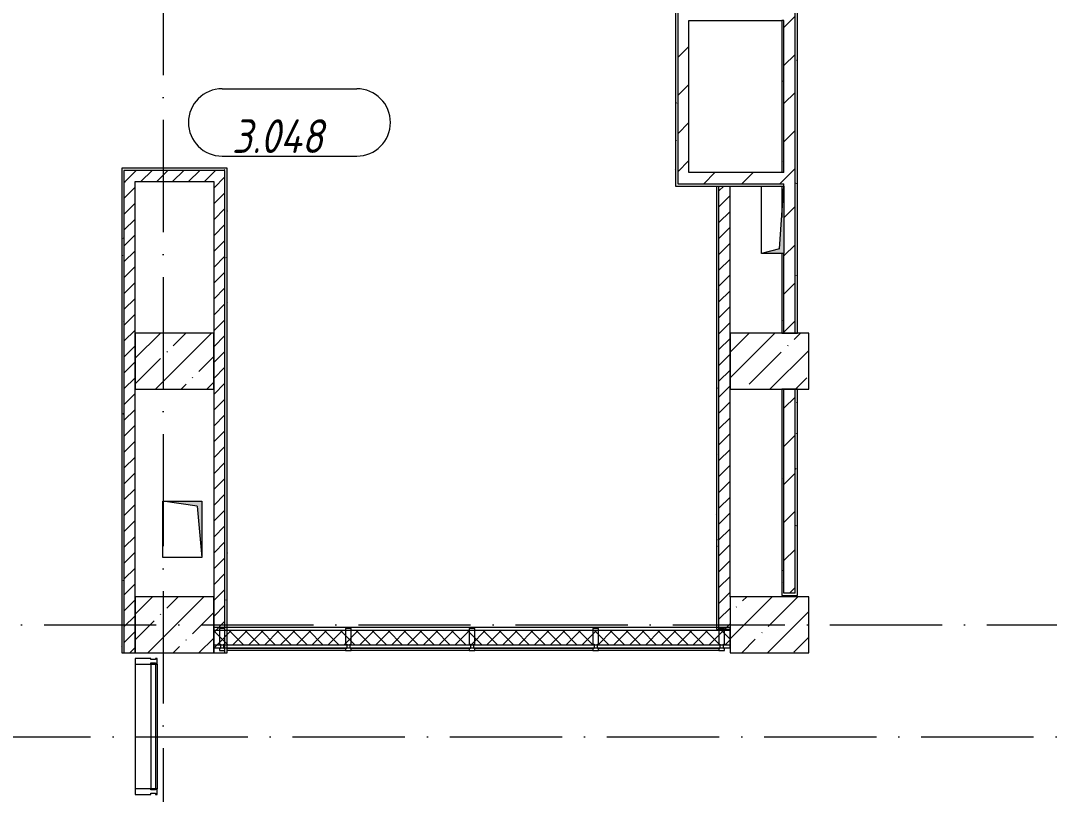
# Model space of a CAD drawing. Header units: millimetres. Extents: x -6467 to 106027, y -7090 to 195095.
# Drawn here: x 76588 to 85754, y 176682 to 183580 of the extents above; entities that cross this region are included whole.
import ezdxf

# ---------------------------------------------------------------- set-up
doc = ezdxf.new("R2010")
doc.units = ezdxf.units.MM
doc.linetypes.add('50_200_ШТРИХ_1Т_ш5_п1_п1_', pattern=[1400, 1000, -200, 0, -200])
for name, color, linetype, lineweight, true_color in [('A-AREA-IDEN-1', 7, 'Continuous', 9, 0xaaaaaa), ('I-WALL-1', 7, 'Continuous', 5, 0x787878), ('M-EQPM-1', 7, 'Continuous', 9, 0xaaaaaa), ('M-EQPM-2', 7, 'Continuous', 9, 0xe2e2e2), ('Оси-3', 7, '50_200_ШТРИХ_1Т_ш5_п1_п1_', 9, 0xaaaaaa)]:
    doc.layers.add(name, color=color, linetype=linetype, lineweight=lineweight, true_color=true_color)
for name, color, linetype, lineweight in [('A-FLOR', 7, 'Continuous', 9), ('A-GLAZ-CWMG', 7, 'Continuous', 9), ('A-GLAZ-CWMG-1', 7, 'Continuous', 20), ('A-WALL', 7, 'Continuous', 5), ('A-WALL-FNSH-1', 7, 'Continuous', 5), ('I-WALL', 7, 'Continuous', 5), ('S-COLS', 7, 'Continuous', 9), ('S-COLS-1', 7, 'Continuous', 5)]:
    doc.layers.add(name, color=color, linetype=linetype, lineweight=lineweight)
doc.styles.add('ISOCPEUR_I_1', font='isocpeui.ttf', dxfattribs={"width": 0.85, "height": 2.5})
pattern_1 = [(0, (109.45, 102614.03), (406.4, 101.6), [6.706, -298.094, 6.706, -298.094, -1625.6]), (0, (109.45, 102614.03), (406.4, 101.6), [-609.6, 6.706, -602.894, 6.706, -298.094, -711.2]), (0, (109.45, 102614.03), (406.4, 101.6), [-1524, 6.706, -196.494, 6.706, -501.294]), (120, (261.85, 102664.83), (-291.18818, 301.15272), [6.706, -298.094, 6.706, -298.094, -1625.6]), (120, (261.85, 102664.83), (-291.18818, 301.15272), [-609.6, 6.706, -602.894, 6.706, -298.094, -711.2]), (120, (261.85, 102664.83), (-291.18818, 301.15272), [-1524, 6.706, -196.494, 6.706, -501.294]), (240, (312.65, 102868.03), (-115.21182, -402.75272), [6.706, -298.094, 6.706, -298.094, -1625.6]), (240, (312.65, 102868.03), (-115.21182, -402.75272), [-609.6, 6.706, -602.894, 6.706, -298.094, -711.2]), (240, (312.65, 102868.03), (-115.21182, -402.75272), [-1524, 6.706, -196.494, 6.706, -501.294])]
pattern_2 = [(45, (109.45, 102614.03), (-169.70563, 169.70563), [])]
pattern_3 = [(45, (109.45, 102614.03), (-228.0985, 228.0985), []), (45, (337.55, 102614.03), (-228.0985, 228.0985), [403.225, -80.645, 6.706, -73.939])]
pattern_4 = [(45, (109.45, 102614.03), (-70.71068, 70.71068), [])]

# ---------------------------------------------------------------- blocks, each defined once
blk = doc.blocks.new('Прямоугольный импост - Импост структурный с накладкой - 180мм-26373333-АИ_План этажа Радиаторы_3')
at = {"layer": 'A-GLAZ-CWMG'}
for p, q in [((80526.7, 75368), (80526.7, 75376)), ((81577.8, 75368), (80526.7, 75368)), ((81577.8, 75351), (80526.7, 75351)), ((81577.8, 75376), (81577.8, 75368))]:
    blk.add_line(p, q, dxfattribs=at)
blk = doc.blocks.new('Прямоугольный импост - Импост структурный с накладкой - 180мм-20786475-АИ_План этажа Радиаторы_3')
at = {"layer": 'A-GLAZ-CWMG-1'}
for p, q in [((-25, 0), (-25, 17)), ((-25, 17), (25, 17)), ((-15, 0), (-25, 0)), ((-15, -40), (-15, 0)), ((25, 0), (15, 0)), ((15, 0), (15, -40)), ((25, 17), (25, 0)), ((-25, -180), (-25, -40)), ((-25, -40), (-15, -40)), ((15, -40), (25, -40)), ((25, -40), (25, -180)), ((25, -180), (-25, -180))]:
    blk.add_line(p, q, dxfattribs=at)
blk = doc.blocks.new('Прямоугольный импост - Импост структурный с накладкой - 180мм-26373505-АИ_План этажа Радиаторы_3')
at = {"layer": 'A-GLAZ-CWMG'}
for p, q in [((81627.8, 75368), (81627.8, 75376)), ((82699.8, 75368), (81627.8, 75368)), ((82699.8, 75351), (81627.8, 75351)), ((82699.8, 75376), (82699.8, 75368))]:
    blk.add_line(p, q, dxfattribs=at)
blk = doc.blocks.new('Прямоугольный импост - Импост структурный с накладкой - 180мм-26373375-АИ_План этажа Радиаторы_3')
at = {"layer": 'A-GLAZ-CWMG'}
for p, q in [((79424.8, 75368), (79424.8, 75376)), ((80476.7, 75368), (79424.8, 75368)), ((80476.7, 75351), (79424.8, 75351)), ((80476.7, 75376), (80476.7, 75368))]:
    blk.add_line(p, q, dxfattribs=at)
blk = doc.blocks.new('Канал вертикальный прямоугольный - Шахта - значок проема-24087330-АИ_План этажа Радиаторы_3')
at = {"layer": 'M-EQPM-2'}
blk.add_hatch(color=256, dxfattribs=at).paths.add_polyline_path([(-100, -300), (-60, 260), (100, 300), (-100, 300)])
at = {"layer": 'M-EQPM-1'}
for p, q in [((-100, -300), (-100, 300)), ((-100, 300), (100, 300)), ((-60, 260), (100, 300)), ((100, 300), (100, -300)), ((-60, 260), (-100, -300)), ((100, -300), (-100, -300))]:
    blk.add_line(p, q, dxfattribs=at)
blk = doc.blocks.new('BSC_Колонна _Прямоугольная - 500х700-V301-АИ_План этажа Радиаторы_3')
at = {"layer": 'S-COLS-1'}
h = blk.add_hatch(dxfattribs=at)
h.set_pattern_fill('FP_235', color=256, style=0, pattern_type=2)
h.set_pattern_definition([(315, (-75580.7, 83150), (228.0985, 228.0985), []), (315, (-75580.7, 82921.9), (228.0985, 228.0985), [403.225, -80.645, 6.706, -73.939])])
h.paths.add_polyline_path([(-250, 350), (-250, -350), (250, -350), (250, 350)])
for p, q in [((250, 350), (-250, 350)), ((-250, 350), (-250, -350)), ((250, -350), (250, 350)), ((-250, -350), (250, -350))]:
    blk.add_line(p, q, dxfattribs=at)
blk = doc.blocks.new('Канал вертикальный прямоугольный - Шахта - значок проема-24087404-АИ_План этажа Радиаторы_3')
at = {"layer": 'M-EQPM-2'}
blk.add_hatch(color=256, dxfattribs=at).paths.add_polyline_path([(250, 175), (-250, 175), (-250, -175), (-207.5, 132.5), (48.5, 156.3)])
at = {"layer": 'M-EQPM-1'}
for p, q in [((-250, -175), (-250, 175)), ((-250, 175), (250, 175)), ((-207.5, 132.5), (-250, -175)), ((-207.5, 132.5), (250, 175)), ((250, 175), (250, -175)), ((250, -175), (-250, -175))]:
    blk.add_line(p, q, dxfattribs=at)
blk = doc.blocks.new('Прямоугольный импост - Импост структурный с накладкой - 180мм-26325871-АИ_План этажа Радиаторы_3')
at = {"layer": 'A-GLAZ-CWMG'}
for p, q in [((77499.7, 75230.7), (77499.7, 74118.2)), ((77639.7, 75230.7), (77679.7, 75230.7)), ((77639.7, 75230.7), (77639.7, 74118.2)), ((77679.7, 75230.7), (77679.7, 74118.2)), ((77696.7, 75230.7), (77696.7, 74118.2)), ((77679.7, 74118.2), (77639.7, 74118.2))]:
    blk.add_line(p, q, dxfattribs=at)
blk = doc.blocks.new('Прямоугольный импост - Импост структурный с накладкой - 180мм-V329-АИ_План этажа Радиаторы_3')
at = {"layer": 'A-GLAZ-CWMG'}
for p, q in [((79374.8, 75368), (78319.5, 75368)), ((79374.8, 75351), (78319.6, 75351)), ((79374.8, 75376), (79374.8, 75368))]:
    blk.add_line(p, q, dxfattribs=at)
blk = doc.blocks.new('AAR_СКБ_Марка_помещения_1_5 ммп - Номер-27962133-АИ_План этажа Радиаторы_3')
at = {"layer": 'A-AREA-IDEN-1'}
for p, q in [((-2.987, 3), (3.013, 3)), ((-2.987, 0), (3.013, 0))]:
    blk.add_line(p, q, dxfattribs=at)
for centre, start, end in [((-2.987, 1.5), 90, 270), ((3.013, 1.5), 270, 90)]:
    blk.add_arc(centre, 1.5, start, end, dxfattribs=at)

msp = doc.modelspace()

# ---------------------------------------------------------------- hatches: boundary and pattern name
at = {"layer": 'I-WALL'}
h = msp.add_hatch(dxfattribs=at)
h.set_pattern_fill('FP_4', color=256, style=0, pattern_type=2)
h.set_pattern_definition(pattern_2)
h.paths.add_polyline_path([(83389.4, 178474.7), (83489.4, 178474.7), (83489.4, 180294.7), (83389.4, 180294.7), (83389.4, 178996.6)])
h.paths.add_polyline_path([(83389.4, 180794.7), (83489.4, 180794.7), (83489.4, 184294.7), (83389.4, 184294.7), (83389.4, 181504.7)])
h.paths.add_polyline_path([(83448.3, 184794.7), (83489.4, 184794.7), (83489.4, 185645.1), (83389.4, 185645.1), (83389.4, 184794.7), (83446.2, 184794.7)])
h.paths.add_polyline_path([(83489.4, 187410.1), (83489.4, 187774.7), (83389.4, 187774.7), (83389.4, 187410.1)])
h = msp.add_hatch(dxfattribs=at)
h.set_pattern_fill('FP_4', color=256, style=0, pattern_type=2)
h.set_pattern_definition(pattern_2)
h.paths.add_polyline_path([(82542.3, 182224.7), (82542.3, 183579.7), (82442.3, 183579.7), (82442.3, 182224.7)])
h = msp.add_hatch(dxfattribs=at)
h.set_pattern_fill('FP_5', color=256, style=0, pattern_type=2)
h.set_pattern_definition(pattern_4)
h.paths.add_polyline_path([(78309.1, 182144.7), (78309.1, 182244.7), (77509.1, 182244.7), (77509.1, 182144.7), (77609.1, 182144.7)])
h = msp.add_hatch(dxfattribs=at)
h.set_pattern_fill('FP_5', color=256, style=0, pattern_type=2)
h.set_pattern_definition(pattern_4)
h.paths.add_polyline_path([(78309.1, 177944.7), (78409.1, 177944.7), (78409.1, 182244.7), (78309.1, 182244.7), (78309.1, 178996.6)])
h = msp.add_hatch(dxfattribs=at)
h.set_pattern_fill('FP_4', color=256, style=0, pattern_type=2)
h.set_pattern_definition(pattern_2)
h.paths.add_polyline_path([(82442.3, 182124.7), (83389.4, 182124.7), (83389.4, 182224.7), (82442.3, 182224.7)])
h = msp.add_hatch(dxfattribs=at)
h.set_pattern_fill('FP_5', color=256, style=0, pattern_type=2)
h.set_pattern_definition(pattern_4)
h.paths.add_polyline_path([(77609.1, 177944.7), (77609.1, 182144.7), (77509.1, 182144.7), (77509.1, 177944.7)])
h = msp.add_hatch(dxfattribs=at)
h.set_pattern_fill('FP_5', color=256, style=0, pattern_type=2)
h.set_pattern_definition(pattern_4)
h.paths.add_polyline_path([(82909.4, 178154.7), (82909.4, 182104.7), (82809.4, 182104.7), (82809.4, 178154.7)])
h = msp.add_hatch(dxfattribs=at)
h.set_pattern_fill('FP_247', color=256, style=0, pattern_type=2)
h.set_pattern_definition([(45, (109.45, 102614.03), (-70.71068, 70.71068), []), (135, (109.45, 102614.03), (-70.71068, -70.71068), [])])
h.paths.add_polyline_path([(82909.1, 178015.1), (82909.1, 178145.1), (78309.1, 178145.1), (78309.1, 178015.1), (82275.5, 178015.1)])
at = {"layer": 'I-WALL-1'}
h = msp.add_hatch(dxfattribs=at)
h.set_pattern_fill('FP_3', color=256, style=0, pattern_type=2)
h.set_pattern_definition(pattern_1)
h.paths.add_polyline_path([(83489.4, 178454.7), (83489.4, 178474.7), (83389.4, 178474.7), (83389.4, 180294.7), (83369.4, 180294.7), (83369.4, 178454.7), (83389.4, 178454.7)])
h.paths.add_polyline_path([(83389.4, 180794.7), (83389.4, 181504.7), (83369.4, 181504.7), (83369.4, 180794.7)])
h.paths.add_polyline_path([(83369.4, 181824.7), (83389.4, 182124.7), (83369.4, 182124.7), (83369.4, 182104.7)])
h.paths.add_polyline_path([(83369.4, 182224.7), (83389.4, 182224.7), (83389.4, 183579.7), (83369.4, 183579.7), (83369.4, 183215.4)])
h.paths.add_polyline_path([(83389.4, 183679.7), (83389.4, 184294.7), (83369.4, 184294.7), (83369.4, 183679.7)])
h.paths.add_polyline_path([(83389.4, 184794.7), (83389.4, 185645.1), (83369.4, 185645.1), (83369.4, 184794.7), (83380.7, 184794.7)])
h.paths.add_polyline_path([(83369.4, 187410.1), (83389.4, 187412.1), (83389.4, 187774.7), (83489.4, 187774.7), (83489.4, 187794.7), (83369.4, 187794.7), (83369.4, 187434.1)])
h = msp.add_hatch(dxfattribs=at)
h.set_pattern_fill('FP_3', color=256, style=0, pattern_type=2)
h.set_pattern_definition(pattern_1)
h.paths.add_polyline_path([(83489.4, 178454.7), (83509.4, 178454.7), (83509.4, 180294.7), (83489.4, 180294.7), (83489.4, 178474.7)])
h.paths.add_polyline_path([(83509.4, 180794.7), (83509.4, 184294.7), (83489.4, 184294.7), (83489.4, 180794.7)])
h.paths.add_polyline_path([(83489.4, 184794.7), (83509.4, 184794.7), (83509.4, 185645.1), (83489.4, 185645.1), (83489.4, 185324.7)])
h.paths.add_polyline_path([(83507.4, 187410.1), (83509.4, 187410.1), (83509.4, 187794.7), (83489.4, 187794.7), (83489.4, 187410.1), (83507.4, 187412.1)])
h = msp.add_hatch(dxfattribs=at)
h.set_pattern_fill('FP_3', color=256, style=0, pattern_type=2)
h.set_pattern_definition(pattern_1)
h.paths.add_polyline_path([(82422.3, 182124.7), (82442.3, 182124.7), (82442.3, 183679.7), (82422.3, 183679.7), (82422.3, 182224.7)])
h = msp.add_hatch(dxfattribs=at)
h.set_pattern_fill('FP_3', color=256, style=0, pattern_type=2)
h.set_pattern_definition(pattern_1)
h.paths.add_polyline_path([(78409.1, 182244.7), (78409.1, 182264.7), (77489.1, 182264.7), (77489.1, 182244.7), (78309.1, 182244.7)])
h = msp.add_hatch(dxfattribs=at)
h.set_pattern_fill('FP_3', color=256, style=0, pattern_type=2)
h.set_pattern_definition(pattern_1)
h.paths.add_polyline_path([(77489.1, 177944.7), (77509.1, 177944.7), (77509.1, 182244.7), (77489.1, 182244.7), (77489.1, 178996.6)])
h = msp.add_hatch(dxfattribs=at)
h.set_pattern_fill('FP_3', color=256, style=0, pattern_type=2)
h.set_pattern_definition(pattern_1)
h.paths.add_polyline_path([(78409.1, 177944.7), (78429.1, 177944.7), (78429.1, 182264.7), (78409.1, 182264.7), (78409.1, 178996.6)])
h = msp.add_hatch(dxfattribs=at)
h.set_pattern_fill('FP_3', color=256, style=0, pattern_type=2)
h.set_pattern_definition(pattern_1)
h.paths.add_polyline_path([(83349.4, 182104.7), (83369.4, 182104.7), (83369.4, 182124.7), (82422.3, 182124.7), (82422.3, 182104.7)])
h = msp.add_hatch(dxfattribs=at)
h.set_pattern_fill('FP_3', color=256, style=0, pattern_type=2)
h.set_pattern_definition(pattern_1)
h.paths.add_polyline_path([(82809.4, 178154.7), (82809.4, 182104.7), (82789.4, 182104.7), (82789.4, 178154.7)])
at = {"layer": 'S-COLS-1'}
h = msp.add_hatch(dxfattribs=at)
h.set_pattern_fill('FP_1', color=256, style=0, pattern_type=2)
h.set_pattern_definition(pattern_3)
h.paths.add_polyline_path([(77609.1, 180294.7), (78309.1, 180294.7), (78309.1, 180794.7), (77609.1, 180794.7), (77609.1, 180402.8)])
h = msp.add_hatch(dxfattribs=at)
h.set_pattern_fill('FP_1', color=256, style=0, pattern_type=2)
h.set_pattern_definition(pattern_3)
h.paths.add_polyline_path([(83609.4, 180294.7), (83609.4, 180794.7), (82909.4, 180794.7), (82909.4, 180294.7), (83509.4, 180294.7)])
h = msp.add_hatch(dxfattribs=at)
h.set_pattern_fill('FP_1', color=256, style=0, pattern_type=2)
h.set_pattern_definition(pattern_3)
h.paths.add_polyline_path([(77609.1, 177944.7), (78309.1, 177944.7), (78309.1, 178444.7), (77609.1, 178444.7)])

# ---------------------------------------------------------------- linework, layer by layer
at = {"layer": 'A-FLOR'}
msp.add_line((77609.1, 178445.1), (78309.1, 178445.1), dxfattribs=at)
at = {"layer": 'A-WALL'}
for p, q in [((83489.4, 180794.7), (83489.4, 184294.7)), ((82442.3, 183679.7), (82442.3, 182124.7)), ((83389.4, 183579.7), (83369.4, 183579.7)), ((83389.4, 182224.7), (83389.4, 183579.7)), ((77509.1, 182244.7), (77509.1, 177944.7)), ((78409.1, 182244.7), (77509.1, 182244.7)), ((78409.1, 177944.7), (78409.1, 182244.7)), ((83389.4, 182224.7), (83369.4, 182224.7)), ((82442.3, 182124.7), (83389.4, 182124.7)), ((83389.4, 182104.7), (83389.4, 182124.7)), ((82809.4, 178154.7), (82809.4, 182104.7)), ((83389.4, 180794.7), (83389.4, 181504.7)), ((83369.4, 180794.7), (83509.4, 180794.7)), ((83509.4, 180294.7), (83369.4, 180294.7)), ((83389.4, 178474.7), (83389.4, 180294.7)), ((83489.4, 178474.7), (83489.4, 180294.7)), ((83489.4, 178474.7), (83389.4, 178474.7)), ((82909.1, 178170.1), (78309.1, 178170.1)), ((78309.1, 178170.1), (78309.1, 177990.1)), ((78309.1, 178145.1), (82909.1, 178145.1)), ((82909.1, 177990.1), (82909.1, 178170.1)), ((78309.1, 178015.1), (82909.1, 178015.1)), ((78309.1, 177990.1), (82909.1, 177990.1))]:
    msp.add_line(p, q, dxfattribs=at)
at = {"layer": 'A-WALL-FNSH-1'}
for p, q in [((83509.4, 180794.7), (83509.4, 184294.7)), ((82422.3, 183699.7), (82422.3, 182104.7)), ((82542.3, 183579.7), (83369.4, 183579.7)), ((82542.3, 182224.7), (82542.3, 183579.7)), ((83369.4, 183579.7), (83369.4, 182224.7)), ((77489.1, 182264.7), (77489.1, 177944.7)), ((78429.1, 182264.7), (77489.1, 182264.7)), ((78429.1, 177944.7), (78429.1, 182264.7)), ((83369.4, 182224.7), (82542.3, 182224.7)), ((77609.1, 177944.7), (77609.1, 182144.7)), ((77609.1, 182144.7), (78309.1, 182144.7)), ((78309.1, 182144.7), (78309.1, 177944.7)), ((82422.3, 182104.7), (83369.4, 182104.7)), ((82789.4, 182104.7), (82789.4, 178154.7)), ((82909.4, 178444.7), (82909.4, 182104.7)), ((83369.4, 182104.7), (83369.4, 181824.7)), ((83369.4, 181504.7), (83369.4, 180794.7)), ((83369.4, 180294.7), (83369.4, 178454.7)), ((83509.4, 178454.7), (83509.4, 180294.7)), ((83369.4, 178454.7), (83509.4, 178454.7)), ((82789.4, 178154.7), (82909.4, 178154.7)), ((77489.1, 177944.7), (77609.1, 177944.7)), ((78309.1, 177944.7), (78429.1, 177944.7))]:
    msp.add_line(p, q, dxfattribs=at)
at = {"layer": 'S-COLS'}
for p, q in [((83389.4, 180794.7), (83369.4, 180794.7)), ((83489.4, 180794.7), (83389.4, 180794.7)), ((83509.4, 180794.7), (83489.4, 180794.7)), ((83369.4, 180294.7), (83389.4, 180294.7)), ((83389.4, 180294.7), (83489.4, 180294.7)), ((83489.4, 180294.7), (83509.4, 180294.7))]:
    msp.add_line(p, q, dxfattribs=at)
at = {"layer": 'S-COLS-1'}
for p, q in [((78309.1, 180794.7), (77609.1, 180794.7)), ((77609.1, 180794.7), (77609.1, 180294.7)), ((78309.1, 180294.7), (78309.1, 180794.7)), ((83369.4, 180794.7), (82909.4, 180794.7)), ((82909.4, 180794.7), (82909.4, 180294.7)), ((83609.4, 180794.7), (83509.4, 180794.7)), ((83609.4, 180294.7), (83609.4, 180794.7)), ((77609.1, 180294.7), (78309.1, 180294.7)), ((82909.4, 180294.7), (83369.4, 180294.7)), ((83509.4, 180294.7), (83609.4, 180294.7)), ((78309.1, 178444.7), (77609.1, 178444.7)), ((77609.1, 178444.7), (77609.1, 177944.7)), ((78309.1, 177944.7), (78309.1, 178444.7)), ((77609.1, 177944.7), (78309.1, 177944.7))]:
    msp.add_line(p, q, dxfattribs=at)
at = {"layer": 'Оси-3'}
for p, q in [((77859.4, 193895), (77859.4, 111945.1)), ((48795.4, 178195.1), (104827.4, 178195.1)), ((37009.4, 177195.1), (104827.4, 177195.1))]:
    msp.add_line(p, q, dxfattribs=at)

# ---------------------------------------------------------------- block references
at = {"layer": 'A-AREA-IDEN-1', "xscale": 199.9999999999999, "yscale": 199.9999999999999, "zscale": 199.9999999999999}
msp.add_blockref('AAR_СКБ_Марка_помещения_1_5 ммп - Номер-27962133-АИ_План этажа Радиаторы_3', (78981.3, 182371.4), dxfattribs=at)
at = {"layer": 'A-GLAZ-CWMG', "extrusion": (0, 0, -1)}
for p, rotation in [((-78384.3, 177982.1), 180), ((-79509.3, 177982.1), 180), ((-80611.1, 177982.1), 180), ((-81712.3, 177982.1), 180), ((-82834.3, 177982.1), 180), ((-77789.1, 177869.7), 90.00000000000006), ((-77789.1, 176707.2), 90.00000000000006)]:
    msp.add_blockref('Прямоугольный импост - Импост структурный с накладкой - 180мм-20786475-АИ_План этажа Радиаторы_3', p, dxfattribs=dict(at, rotation=rotation))
at = {"layer": 'A-GLAZ-CWMG'}
for name in ['Прямоугольный импост - Импост структурный с накладкой - 180мм-V329-АИ_План этажа Радиаторы_3', 'Прямоугольный импост - Импост структурный с накладкой - 180мм-26373375-АИ_План этажа Радиаторы_3', 'Прямоугольный импост - Импост структурный с накладкой - 180мм-26373333-АИ_План этажа Радиаторы_3', 'Прямоугольный импост - Импост структурный с накладкой - 180мм-26373505-АИ_План этажа Радиаторы_3', 'Прямоугольный импост - Импост структурный с накладкой - 180мм-26325871-АИ_План этажа Радиаторы_3']:
    msp.add_blockref(name, (109.4, 102614), dxfattribs=at)
at = {"layer": 'M-EQPM-1'}
for name, p, rotation in [('Канал вертикальный прямоугольный - Шахта - значок проема-24087330-АИ_План этажа Радиаторы_3', (83289.4, 181804.7), 180), ('Канал вертикальный прямоугольный - Шахта - значок проема-24087404-АИ_План этажа Радиаторы_3', (78029.4, 179045.1), 269.9999999999989)]:
    msp.add_blockref(name, p, dxfattribs=dict(at, rotation=rotation))
at = {"layer": 'S-COLS', "rotation": 89.9999999999999}
msp.add_blockref('BSC_Колонна _Прямоугольная - 500х700-V301-АИ_План этажа Радиаторы_3', (83259.4, 178194.7), dxfattribs=at)

# ---------------------------------------------------------------- texts
at = {"layer": 'A-AREA-IDEN-1', "insert": (78878.1, 182399.6), "char_height": 300, "width": 992, "attachment_point": 8, "line_spacing_factor": 1.139951, "style": 'ISOCPEUR_I_1'}
msp.add_mtext('\\pxqc,t8.46667,16.93333,25.4,33.86667,42.33333,50.8,59.26667,67.73333,76.2,84.66667,93.13333,101.6,110.06667,118.53333,127,135.46667,143.93333,152.4,160.86667,169.33333,177.8,186.26667,194.73333,203.2,211.66667,220.13333,228.6,237.06667,245.53333,254,262.46667,270.93333;{3.048}', dxfattribs=at)

doc.saveas('drawing.dxf')
